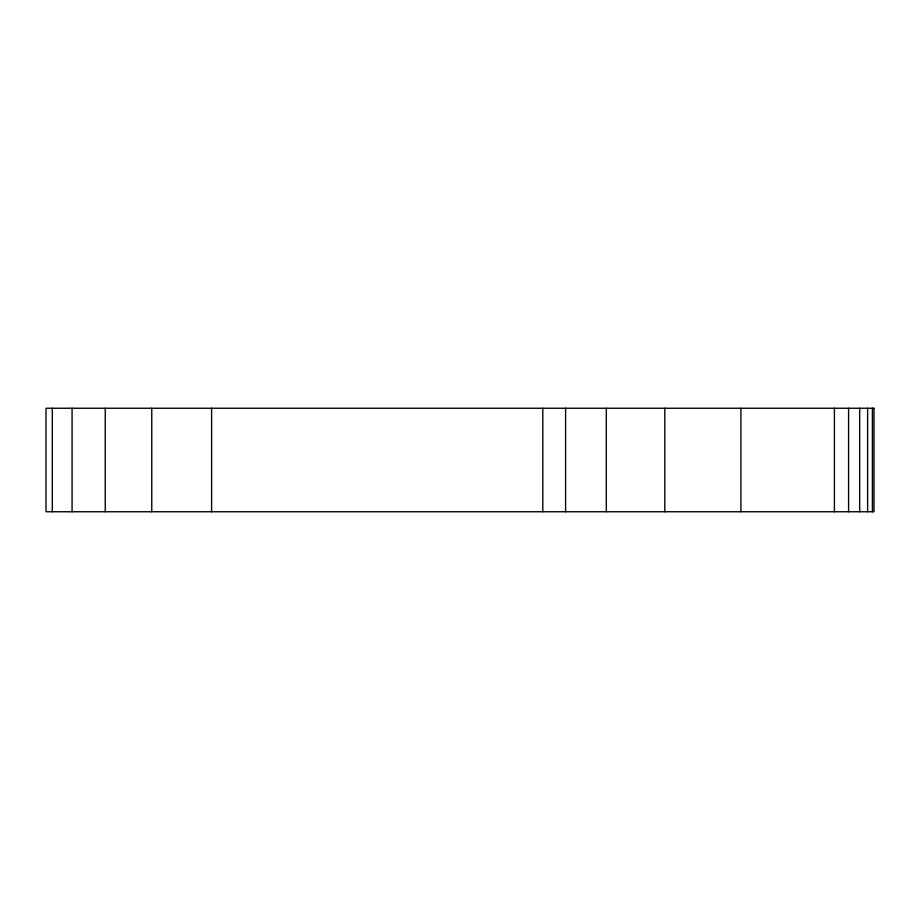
<?xml version="1.0" encoding="UTF-8"?>
<svg xmlns="http://www.w3.org/2000/svg" width="920" height="920" viewBox="0 0 920 920"><rect width="100%" height="100%" fill="white"/><g stroke="black" fill="none" stroke-linecap="round" stroke-linejoin="round"><path stroke-width="1.38" d="M872.401 408.25L872.401 511.75M867.617 408.25L867.617 511.75M859.671 408.25L859.671 511.75M848.585 408.25L848.585 511.75M834.405 408.25L834.405 511.75M740.91 408.25L740.91 511.75M664.803 408.25L664.803 511.75M606.314 408.25L606.314 511.75M565.604 408.25L565.604 511.75M542.8 408.25L542.8 511.75M211.6 408.25L211.6 511.75M151.765 408.25L151.765 511.75M105.236 408.25L105.236 511.75M72.07 408.25L72.07 511.75M52.313 408.25L52.313 511.75M874 408.25L46 408.25L46 511.75L874 511.75L874 408.25"/></g></svg>
